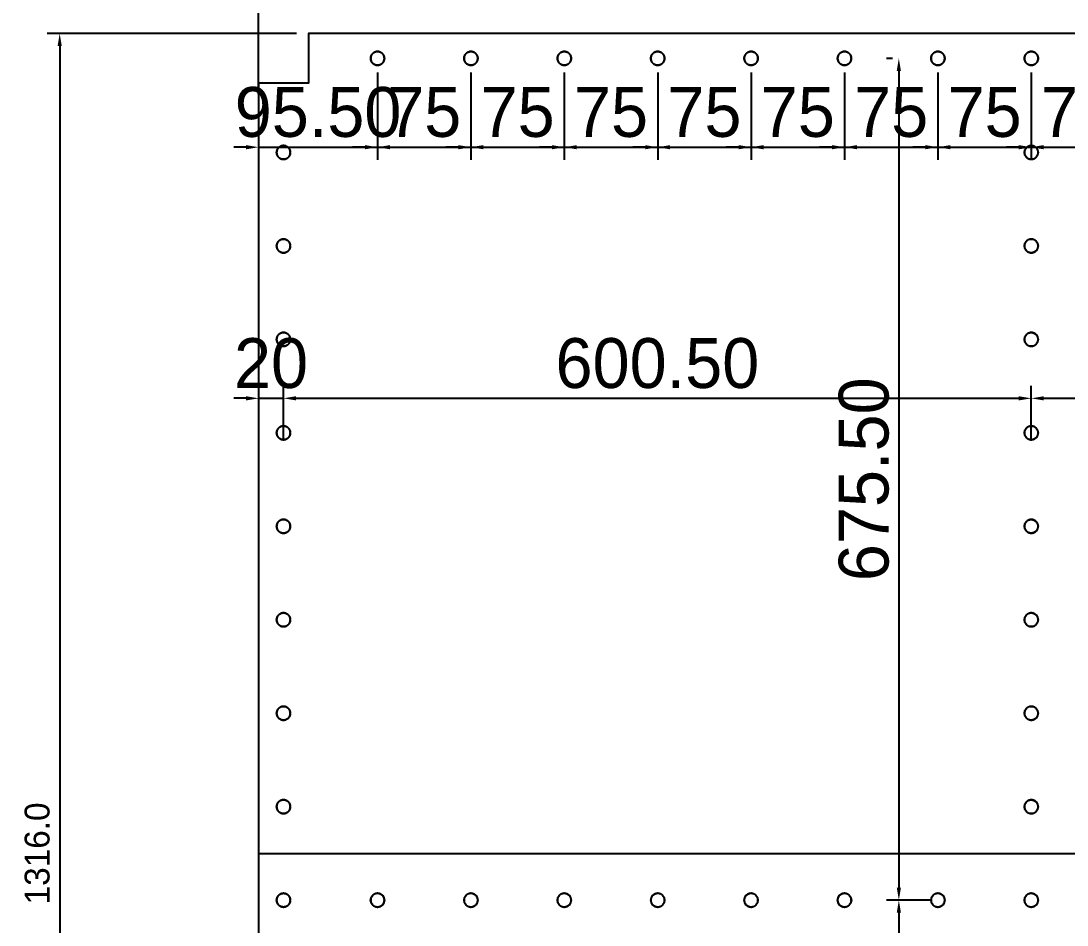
# Model space of a CAD drawing. Header units: millimetres. Extents: x -1864 to 9568, y -1616 to 1889.
# Drawn here: x 5743 to 6584, y -343 to 383 of the extents above; entities that cross this region are included whole.
import ezdxf

# ---------------------------------------------------------------- set-up
doc = ezdxf.new("R2010")
doc.units = ezdxf.units.MM
doc.header["$MEASUREMENT"] = 0
doc.layers.add('cotes', color=7, linetype='Continuous', true_color=0x000000)
doc.layers.add('platen', color=7, linetype='Continuous', true_color=0x007f00)
doc.styles.add('Mill', font='')
doc.styles.get('Mill').set_extended_font_data('Mill')
doc.dimstyles.new('Style de cote 01', dxfattribs={"dimscale": 10, "dimtxt": 2, "dimasz": 1, "dimexe": 1, "dimexo": 0.5, "dimgap": 0.8, "dimtad": 1, "dimtoh": 1, "dimdec": 1, "dimzin": 1, "dimdsep": 46, "dimtxsty": 'Mill', "dimcen": 2.5, "dimadec": 0, "dimazin": 0, "dimtfac": 1, "dimtdec": 4, "dimtix": 1, "dimtmove": 1, "dimatfit": 3, "dimfxl": 0, "dimtolj": 1, "dimtzin": 1, "dimarcsym": 0})
doc.dimstyles.new('Style de cote 02', dxfattribs={"dimscale": 10, "dimtxt": 4, "dimasz": 1, "dimexe": 1, "dimexo": 0.5, "dimgap": 0.8, "dimtad": 1, "dimtoh": 1, "dimzin": 1, "dimdsep": 46, "dimtxsty": 'Mill', "dimcen": 2.5, "dimadec": 1, "dimazin": 0, "dimtfac": 1, "dimtdec": 4, "dimtix": 1, "dimtmove": 1, "dimatfit": 3, "dimfxl": 0, "dimtolj": 1, "dimtzin": 1, "dimarcsym": 0})

# ---------------------------------------------------------------- blocks, each defined once
blk = doc.blocks.new('top plaat')
at = {"layer": 'platen'}
for p, q in [((95.5, 25.5), (95.5, 25.5, 18)), ((170.5, 25.5), (170.5, 25.5, 18)), ((245.5, 25.5), (245.5, 25.5, 18)), ((320.5, 25.5), (320.5, 25.5, 18)), ((395.5, 25.5), (395.5, 25.5, 18)), ((470.5, 25.5), (470.5, 25.5, 18)), ((545.5, 25.5), (545.5, 25.5, 18)), ((620.5, 25.5), (620.5, 25.5, 18)), ((90, 20), (90, 20, 18)), ((101, 20), (101, 20, 18)), ((165, 20), (165, 20, 18)), ((176, 20), (176, 20, 18)), ((240, 20), (240, 20, 18)), ((251, 20), (251, 20, 18)), ((315, 20), (315, 20, 18)), ((326, 20), (326, 20, 18)), ((390, 20), (390, 20, 18)), ((401, 20), (401, 20, 18)), ((465, 20), (465, 20, 18)), ((476, 20), (476, 20, 18)), ((540, 20), (540, 20, 18)), ((551, 20), (551, 20, 18)), ((615, 20), (615, 20, 18)), ((626, 20), (626, 20, 18)), ((95.5, 14.5), (95.5, 14.5, 18)), ((170.5, 14.5), (170.5, 14.5, 18)), ((245.5, 14.5), (245.5, 14.5, 18)), ((320.5, 14.5), (320.5, 14.5, 18)), ((395.5, 14.5), (395.5, 14.5, 18)), ((470.5, 14.5), (470.5, 14.5, 18)), ((545.5, 14.5), (545.5, 14.5, 18)), ((620.5, 14.5), (620.5, 14.5, 18)), ((20, -50), (20, -50, 18)), ((620.5, -50), (620.5, -50, 18)), ((14.5, -55.5), (14.5, -55.5, 18)), ((25.5, -55.5), (25.5, -55.5, 18)), ((615, -55.5), (615, -55.5, 18)), ((626, -55.5), (626, -55.5, 18)), ((20, -61), (20, -61, 18)), ((620.5, -61), (620.5, -61, 18)), ((20, -125), (20, -125, 18)), ((620.5, -125), (620.5, -125, 18)), ((14.5, -130.5), (14.5, -130.5, 18)), ((25.5, -130.5), (25.5, -130.5, 18)), ((615, -130.5), (615, -130.5, 18)), ((626, -130.5), (626, -130.5, 18)), ((20, -136), (20, -136, 18)), ((620.5, -136), (620.5, -136, 18)), ((20, -200), (20, -200, 18)), ((620.5, -200), (620.5, -200, 18)), ((14.5, -205.5), (14.5, -205.5, 18)), ((25.5, -205.5), (25.5, -205.5, 18)), ((615, -205.5), (615, -205.5, 18)), ((626, -205.5), (626, -205.5, 18)), ((20, -211), (20, -211, 18)), ((620.5, -211), (620.5, -211, 18)), ((20, -275), (20, -275, 18)), ((620.5, -275), (620.5, -275, 18)), ((14.5, -280.5), (14.5, -280.5, 18)), ((25.5, -280.5), (25.5, -280.5, 18)), ((615, -280.5), (615, -280.5, 18)), ((626, -280.5), (626, -280.5, 18)), ((20, -286), (20, -286, 18)), ((620.5, -286), (620.5, -286, 18)), ((20, -350), (20, -350, 18)), ((620.5, -350), (620.5, -350, 18)), ((14.5, -355.5), (14.5, -355.5, 18)), ((20, -361), (20, -361, 18)), ((25.5, -355.5), (25.5, -355.5, 18)), ((615, -355.5), (615, -355.5, 18)), ((620.5, -361), (620.5, -361, 18)), ((626, -355.5), (626, -355.5, 18)), ((20, -425), (20, -425, 18)), ((620.5, -425), (620.5, -425, 18)), ((14.5, -430.5), (14.5, -430.5, 18)), ((20, -436), (20, -436, 18)), ((25.5, -430.5), (25.5, -430.5, 18)), ((615, -430.5), (615, -430.5, 18)), ((620.5, -436), (620.5, -436, 18)), ((626, -430.5), (626, -430.5, 18)), ((20, -500), (20, -500, 18)), ((620.5, -500), (620.5, -500, 18)), ((14.5, -505.5), (14.5, -505.5, 18)), ((20, -511), (20, -511, 18)), ((25.5, -505.5), (25.5, -505.5, 18)), ((615, -505.5), (615, -505.5, 18)), ((620.5, -511), (620.5, -511, 18)), ((626, -505.5), (626, -505.5, 18)), ((20, -575), (20, -575, 18)), ((620.5, -575), (620.5, -575, 18)), ((14.5, -580.5), (14.5, -580.5, 18)), ((20, -586), (20, -586, 18)), ((25.5, -580.5), (25.5, -580.5, 18)), ((615, -580.5), (615, -580.5, 18)), ((620.5, -586), (620.5, -586, 18)), ((626, -580.5), (626, -580.5, 18)), ((0, -618), (1316, -618)), ((0, -618, 18), (1316, -618, 18)), ((20, -650), (20, -650, 18)), ((95.5, -650), (95.5, -650, 18)), ((170.5, -650), (170.5, -650, 18)), ((245.5, -650), (245.5, -650, 18)), ((320.5, -650), (320.5, -650, 18)), ((395.5, -650), (395.5, -650, 18)), ((470.5, -650), (470.5, -650, 18)), ((545.5, -650), (545.5, -650, 18)), ((620.5, -650), (620.5, -650, 18)), ((14.5, -655.5), (14.5, -655.5, 18)), ((20, -661), (20, -661, 18)), ((25.5, -655.5), (25.5, -655.5, 18)), ((90, -655.5), (90, -655.5, 18)), ((95.5, -661), (95.5, -661, 18)), ((101, -655.5), (101, -655.5, 18)), ((165, -655.5), (165, -655.5, 18)), ((170.5, -661), (170.5, -661, 18)), ((176, -655.5), (176, -655.5, 18)), ((240, -655.5), (240, -655.5, 18)), ((245.5, -661), (245.5, -661, 18)), ((251, -655.5), (251, -655.5, 18)), ((315, -655.5), (315, -655.5, 18)), ((320.5, -661), (320.5, -661, 18)), ((326, -655.5), (326, -655.5, 18)), ((390, -655.5), (390, -655.5, 18)), ((395.5, -661), (395.5, -661, 18)), ((401, -655.5), (401, -655.5, 18)), ((465, -655.5), (465, -655.5, 18)), ((470.5, -661), (470.5, -661, 18)), ((476, -655.5), (476, -655.5, 18)), ((540, -655.5), (540, -655.5, 18)), ((545.5, -661), (545.5, -661, 18)), ((551, -655.5), (551, -655.5, 18)), ((615, -655.5), (615, -655.5, 18)), ((620.5, -661), (620.5, -661, 18)), ((626, -655.5), (626, -655.5, 18))]:
    blk.add_line(p, q, dxfattribs=at)
for centre in [(620.5, -55.5, 9), (620.5, -130.5, 9), (620.5, -205.5, 9), (620.5, -280.5, 9), (620.5, -355.5, 9), (620.5, -430.5, 9), (620.5, -505.5, 9), (620.5, -580.5, 9), (95.5, -655.5, 9), (170.5, -655.5, 9), (245.5, -655.5, 9), (320.5, -655.5, 9), (395.5, -655.5, 9), (470.5, -655.5, 9), (545.5, -655.5, 9), (620.5, -655.5, 9)]:
    blk.add_circle(centre, 5.5, dxfattribs=at)
for points in [[(658, 40), (349, 40), (40, 40)], [(40, 40), (40, 40, 9), (40, 40, 18)], [(658, 40, 18), (349, 40, 18), (40, 40, 18)], [(40, 40), (40, 20), (40, 0)], [(40, 40, 18), (40, 20, 18), (40, 0, 18)], [(658, 40, 9), (349, 40, 9), (40, 40, 9)], [(40, 40, 9), (40, 20, 9), (40, 0, 9)], [(349, 40), (349, 40, 9), (349, 40, 18)], [(40, 20), (40, 20, 9), (40, 20, 18)], [(40, 0), (20, 0), (0, 0)], [(0, 0), (0, 0, 9), (0, 0, 18)], [(40, 0, 18), (20, 0, 18), (0, 0, 18)], [(40, 0, 9), (20, 0, 9), (0, 0, 9)], [(20, 0), (20, 0, 9), (20, 0, 18)], [(40, 0), (40, 0, 9), (40, 0, 18)], [(0, -618), (0, -618, 9), (0, -618, 18)]]:
    blk.add_open_spline(points, degree=2, dxfattribs=at)
for points, knots in [([(95.5, 25.5), (101, 25.5), (101, 20), (101, 14.5), (95.5, 14.5), (90, 14.5), (90, 20), (90, 25.5), (95.5, 25.5)], [-31.415927, -31.415927, -31.415927, -23.561945, -23.561945, -15.707963, -15.707963, -7.853982, -7.853982, 0, 0, 0]), ([(95.5, 25.5, 18), (101, 25.5, 18), (101, 20, 18), (101, 14.5, 18), (95.5, 14.5, 18), (90, 14.5, 18), (90, 20, 18), (90, 25.5, 18), (95.5, 25.5, 18)], [-31.415927, -31.415927, -31.415927, -23.561945, -23.561945, -15.707963, -15.707963, -7.853982, -7.853982, 0, 0, 0]), ([(95.5, 25.5, 9), (90, 25.5, 9), (90, 20, 9), (90, 14.5, 9), (95.5, 14.5, 9), (101, 14.5, 9), (101, 20, 9), (101, 25.5, 9), (95.5, 25.5, 9)], [0, 0, 0, 7.853982, 7.853982, 15.707963, 15.707963, 23.561945, 23.561945, 31.415927, 31.415927, 31.415927]), ([(170.5, 25.5), (176, 25.5), (176, 20), (176, 14.5), (170.5, 14.5), (165, 14.5), (165, 20), (165, 25.5), (170.5, 25.5)], [-31.415927, -31.415927, -31.415927, -23.561945, -23.561945, -15.707963, -15.707963, -7.853982, -7.853982, 0, 0, 0]), ([(170.5, 25.5, 18), (176, 25.5, 18), (176, 20, 18), (176, 14.5, 18), (170.5, 14.5, 18), (165, 14.5, 18), (165, 20, 18), (165, 25.5, 18), (170.5, 25.5, 18)], [-31.415927, -31.415927, -31.415927, -23.561945, -23.561945, -15.707963, -15.707963, -7.853982, -7.853982, 0, 0, 0]), ([(170.5, 25.5, 9), (165, 25.5, 9), (165, 20, 9), (165, 14.5, 9), (170.5, 14.5, 9), (176, 14.5, 9), (176, 20, 9), (176, 25.5, 9), (170.5, 25.5, 9)], [0, 0, 0, 7.853982, 7.853982, 15.707963, 15.707963, 23.561945, 23.561945, 31.415927, 31.415927, 31.415927]), ([(245.5, 25.5), (251, 25.5), (251, 20), (251, 14.5), (245.5, 14.5), (240, 14.5), (240, 20), (240, 25.5), (245.5, 25.5)], [-31.415927, -31.415927, -31.415927, -23.561945, -23.561945, -15.707963, -15.707963, -7.853982, -7.853982, 0, 0, 0]), ([(245.5, 25.5, 18), (251, 25.5, 18), (251, 20, 18), (251, 14.5, 18), (245.5, 14.5, 18), (240, 14.5, 18), (240, 20, 18), (240, 25.5, 18), (245.5, 25.5, 18)], [-31.415927, -31.415927, -31.415927, -23.561945, -23.561945, -15.707963, -15.707963, -7.853982, -7.853982, 0, 0, 0]), ([(245.5, 25.5, 9), (240, 25.5, 9), (240, 20, 9), (240, 14.5, 9), (245.5, 14.5, 9), (251, 14.5, 9), (251, 20, 9), (251, 25.5, 9), (245.5, 25.5, 9)], [0, 0, 0, 7.853982, 7.853982, 15.707963, 15.707963, 23.561945, 23.561945, 31.415927, 31.415927, 31.415927]), ([(320.5, 25.5), (326, 25.5), (326, 20), (326, 14.5), (320.5, 14.5), (315, 14.5), (315, 20), (315, 25.5), (320.5, 25.5)], [-31.415927, -31.415927, -31.415927, -23.561945, -23.561945, -15.707963, -15.707963, -7.853982, -7.853982, 0, 0, 0]), ([(320.5, 25.5, 18), (326, 25.5, 18), (326, 20, 18), (326, 14.5, 18), (320.5, 14.5, 18), (315, 14.5, 18), (315, 20, 18), (315, 25.5, 18), (320.5, 25.5, 18)], [-31.415927, -31.415927, -31.415927, -23.561945, -23.561945, -15.707963, -15.707963, -7.853982, -7.853982, 0, 0, 0]), ([(320.5, 25.5, 9), (315, 25.5, 9), (315, 20, 9), (315, 14.5, 9), (320.5, 14.5, 9), (326, 14.5, 9), (326, 20, 9), (326, 25.5, 9), (320.5, 25.5, 9)], [0, 0, 0, 7.853982, 7.853982, 15.707963, 15.707963, 23.561945, 23.561945, 31.415927, 31.415927, 31.415927]), ([(395.5, 25.5), (401, 25.5), (401, 20), (401, 14.5), (395.5, 14.5), (390, 14.5), (390, 20), (390, 25.5), (395.5, 25.5)], [-31.415927, -31.415927, -31.415927, -23.561945, -23.561945, -15.707963, -15.707963, -7.853982, -7.853982, 0, 0, 0]), ([(395.5, 25.5, 18), (401, 25.5, 18), (401, 20, 18), (401, 14.5, 18), (395.5, 14.5, 18), (390, 14.5, 18), (390, 20, 18), (390, 25.5, 18), (395.5, 25.5, 18)], [-31.415927, -31.415927, -31.415927, -23.561945, -23.561945, -15.707963, -15.707963, -7.853982, -7.853982, 0, 0, 0]), ([(395.5, 25.5, 9), (390, 25.5, 9), (390, 20, 9), (390, 14.5, 9), (395.5, 14.5, 9), (401, 14.5, 9), (401, 20, 9), (401, 25.5, 9), (395.5, 25.5, 9)], [0, 0, 0, 7.853982, 7.853982, 15.707963, 15.707963, 23.561945, 23.561945, 31.415927, 31.415927, 31.415927]), ([(470.5, 25.5), (476, 25.5), (476, 20), (476, 14.5), (470.5, 14.5), (465, 14.5), (465, 20), (465, 25.5), (470.5, 25.5)], [-31.415927, -31.415927, -31.415927, -23.561945, -23.561945, -15.707963, -15.707963, -7.853982, -7.853982, 0, 0, 0]), ([(470.5, 25.5, 18), (476, 25.5, 18), (476, 20, 18), (476, 14.5, 18), (470.5, 14.5, 18), (465, 14.5, 18), (465, 20, 18), (465, 25.5, 18), (470.5, 25.5, 18)], [-31.415927, -31.415927, -31.415927, -23.561945, -23.561945, -15.707963, -15.707963, -7.853982, -7.853982, 0, 0, 0]), ([(470.5, 25.5, 9), (465, 25.5, 9), (465, 20, 9), (465, 14.5, 9), (470.5, 14.5, 9), (476, 14.5, 9), (476, 20, 9), (476, 25.5, 9), (470.5, 25.5, 9)], [0, 0, 0, 7.853982, 7.853982, 15.707963, 15.707963, 23.561945, 23.561945, 31.415927, 31.415927, 31.415927]), ([(545.5, 25.5), (551, 25.5), (551, 20), (551, 14.5), (545.5, 14.5), (540, 14.5), (540, 20), (540, 25.5), (545.5, 25.5)], [-31.415927, -31.415927, -31.415927, -23.561945, -23.561945, -15.707963, -15.707963, -7.853982, -7.853982, 0, 0, 0]), ([(545.5, 25.5, 18), (551, 25.5, 18), (551, 20, 18), (551, 14.5, 18), (545.5, 14.5, 18), (540, 14.5, 18), (540, 20, 18), (540, 25.5, 18), (545.5, 25.5, 18)], [-31.415927, -31.415927, -31.415927, -23.561945, -23.561945, -15.707963, -15.707963, -7.853982, -7.853982, 0, 0, 0]), ([(545.5, 25.5, 9), (540, 25.5, 9), (540, 20, 9), (540, 14.5, 9), (545.5, 14.5, 9), (551, 14.5, 9), (551, 20, 9), (551, 25.5, 9), (545.5, 25.5, 9)], [0, 0, 0, 7.853982, 7.853982, 15.707963, 15.707963, 23.561945, 23.561945, 31.415927, 31.415927, 31.415927]), ([(620.5, 25.5), (626, 25.5), (626, 20), (626, 14.5), (620.5, 14.5), (615, 14.5), (615, 20), (615, 25.5), (620.5, 25.5)], [-31.415927, -31.415927, -31.415927, -23.561945, -23.561945, -15.707963, -15.707963, -7.853982, -7.853982, 0, 0, 0]), ([(620.5, 25.5, 18), (626, 25.5, 18), (626, 20, 18), (626, 14.5, 18), (620.5, 14.5, 18), (615, 14.5, 18), (615, 20, 18), (615, 25.5, 18), (620.5, 25.5, 18)], [-31.415927, -31.415927, -31.415927, -23.561945, -23.561945, -15.707963, -15.707963, -7.853982, -7.853982, 0, 0, 0]), ([(620.5, 25.5, 9), (615, 25.5, 9), (615, 20, 9), (615, 14.5, 9), (620.5, 14.5, 9), (626, 14.5, 9), (626, 20, 9), (626, 25.5, 9), (620.5, 25.5, 9)], [0, 0, 0, 7.853982, 7.853982, 15.707963, 15.707963, 23.561945, 23.561945, 31.415927, 31.415927, 31.415927]), ([(25.5, -55.5), (25.5, -61), (20, -61), (14.5, -61), (14.5, -55.5), (14.5, -50), (20, -50), (25.5, -50), (25.5, -55.5)], [-31.415927, -31.415927, -31.415927, -23.561945, -23.561945, -15.707963, -15.707963, -7.853982, -7.853982, 0, 0, 0]), ([(25.5, -55.5, 18), (25.5, -61, 18), (20, -61, 18), (14.5, -61, 18), (14.5, -55.5, 18), (14.5, -50, 18), (20, -50, 18), (25.5, -50, 18), (25.5, -55.5, 18)], [-31.415927, -31.415927, -31.415927, -23.561945, -23.561945, -15.707963, -15.707963, -7.853982, -7.853982, 0, 0, 0]), ([(25.5, -55.5, 9), (25.5, -50, 9), (20, -50, 9), (14.5, -50, 9), (14.5, -55.5, 9), (14.5, -61, 9), (20, -61, 9), (25.5, -61, 9), (25.5, -55.5, 9)], [0, 0, 0, 7.853982, 7.853982, 15.707963, 15.707963, 23.561945, 23.561945, 31.415927, 31.415927, 31.415927]), ([(626, -55.5), (626, -61), (620.5, -61), (615, -61), (615, -55.5), (615, -50), (620.5, -50), (626, -50), (626, -55.5)], [-37.699112, -37.699112, -37.699112, -28.274334, -28.274334, -18.849556, -18.849556, -9.424778, -9.424778, 0, 0, 0]), ([(626, -55.5, 18), (626, -61, 18), (620.5, -61, 18), (615, -61, 18), (615, -55.5, 18), (615, -50, 18), (620.5, -50, 18), (626, -50, 18), (626, -55.5, 18)], [-37.699112, -37.699112, -37.699112, -28.274334, -28.274334, -18.849556, -18.849556, -9.424778, -9.424778, 0, 0, 0]), ([(25.5, -130.5), (25.5, -136), (20, -136), (14.5, -136), (14.5, -130.5), (14.5, -125), (20, -125), (25.5, -125), (25.5, -130.5)], [-31.415927, -31.415927, -31.415927, -23.561945, -23.561945, -15.707963, -15.707963, -7.853982, -7.853982, 0, 0, 0]), ([(25.5, -130.5, 18), (25.5, -136, 18), (20, -136, 18), (14.5, -136, 18), (14.5, -130.5, 18), (14.5, -125, 18), (20, -125, 18), (25.5, -125, 18), (25.5, -130.5, 18)], [-31.415927, -31.415927, -31.415927, -23.561945, -23.561945, -15.707963, -15.707963, -7.853982, -7.853982, 0, 0, 0]), ([(25.5, -130.5, 9), (25.5, -125, 9), (20, -125, 9), (14.5, -125, 9), (14.5, -130.5, 9), (14.5, -136, 9), (20, -136, 9), (25.5, -136, 9), (25.5, -130.5, 9)], [0, 0, 0, 7.853982, 7.853982, 15.707963, 15.707963, 23.561945, 23.561945, 31.415927, 31.415927, 31.415927]), ([(626, -130.5), (626, -136), (620.5, -136), (615, -136), (615, -130.5), (615, -125), (620.5, -125), (626, -125), (626, -130.5)], [0, 0, 0, 9.424778, 9.424778, 18.849556, 18.849556, 28.274334, 28.274334, 37.699112, 37.699112, 37.699112]), ([(626, -130.5, 18), (626, -136, 18), (620.5, -136, 18), (615, -136, 18), (615, -130.5, 18), (615, -125, 18), (620.5, -125, 18), (626, -125, 18), (626, -130.5, 18)], [0, 0, 0, 9.424778, 9.424778, 18.849556, 18.849556, 28.274334, 28.274334, 37.699112, 37.699112, 37.699112]), ([(25.5, -205.5), (25.5, -211), (20, -211), (14.5, -211), (14.5, -205.5), (14.5, -200), (20, -200), (25.5, -200), (25.5, -205.5)], [-31.415927, -31.415927, -31.415927, -23.561945, -23.561945, -15.707963, -15.707963, -7.853982, -7.853982, 0, 0, 0]), ([(25.5, -205.5, 18), (25.5, -211, 18), (20, -211, 18), (14.5, -211, 18), (14.5, -205.5, 18), (14.5, -200, 18), (20, -200, 18), (25.5, -200, 18), (25.5, -205.5, 18)], [-31.415927, -31.415927, -31.415927, -23.561945, -23.561945, -15.707963, -15.707963, -7.853982, -7.853982, 0, 0, 0]), ([(25.5, -205.5, 9), (25.5, -200, 9), (20, -200, 9), (14.5, -200, 9), (14.5, -205.5, 9), (14.5, -211, 9), (20, -211, 9), (25.5, -211, 9), (25.5, -205.5, 9)], [0, 0, 0, 7.853982, 7.853982, 15.707963, 15.707963, 23.561945, 23.561945, 31.415927, 31.415927, 31.415927]), ([(626, -205.5), (626, -211), (620.5, -211), (615, -211), (615, -205.5), (615, -200), (620.5, -200), (626, -200), (626, -205.5)], [-37.699112, -37.699112, -37.699112, -28.274334, -28.274334, -18.849556, -18.849556, -9.424778, -9.424778, 0, 0, 0]), ([(626, -205.5, 18), (626, -211, 18), (620.5, -211, 18), (615, -211, 18), (615, -205.5, 18), (615, -200, 18), (620.5, -200, 18), (626, -200, 18), (626, -205.5, 18)], [-37.699112, -37.699112, -37.699112, -28.274334, -28.274334, -18.849556, -18.849556, -9.424778, -9.424778, 0, 0, 0]), ([(25.5, -280.5), (25.5, -286), (20, -286), (14.5, -286), (14.5, -280.5), (14.5, -275), (20, -275), (25.5, -275), (25.5, -280.5)], [-31.415927, -31.415927, -31.415927, -23.561945, -23.561945, -15.707963, -15.707963, -7.853982, -7.853982, 0, 0, 0]), ([(25.5, -280.5, 18), (25.5, -286, 18), (20, -286, 18), (14.5, -286, 18), (14.5, -280.5, 18), (14.5, -275, 18), (20, -275, 18), (25.5, -275, 18), (25.5, -280.5, 18)], [-31.415927, -31.415927, -31.415927, -23.561945, -23.561945, -15.707963, -15.707963, -7.853982, -7.853982, 0, 0, 0]), ([(25.5, -280.5, 9), (25.5, -275, 9), (20, -275, 9), (14.5, -275, 9), (14.5, -280.5, 9), (14.5, -286, 9), (20, -286, 9), (25.5, -286, 9), (25.5, -280.5, 9)], [0, 0, 0, 7.853982, 7.853982, 15.707963, 15.707963, 23.561945, 23.561945, 31.415927, 31.415927, 31.415927]), ([(626, -280.5), (626, -286), (620.5, -286), (615, -286), (615, -280.5), (615, -275), (620.5, -275), (626, -275), (626, -280.5)], [-37.699112, -37.699112, -37.699112, -28.274334, -28.274334, -18.849556, -18.849556, -9.424778, -9.424778, 0, 0, 0]), ([(626, -280.5, 18), (626, -286, 18), (620.5, -286, 18), (615, -286, 18), (615, -280.5, 18), (615, -275, 18), (620.5, -275, 18), (626, -275, 18), (626, -280.5, 18)], [-37.699112, -37.699112, -37.699112, -28.274334, -28.274334, -18.849556, -18.849556, -9.424778, -9.424778, 0, 0, 0]), ([(25.5, -355.5), (25.5, -361), (20, -361), (14.5, -361), (14.5, -355.5), (14.5, -350), (20, -350), (25.5, -350), (25.5, -355.5)], [-31.415927, -31.415927, -31.415927, -23.561945, -23.561945, -15.707963, -15.707963, -7.853982, -7.853982, 0, 0, 0]), ([(25.5, -355.5, 18), (25.5, -361, 18), (20, -361, 18), (14.5, -361, 18), (14.5, -355.5, 18), (14.5, -350, 18), (20, -350, 18), (25.5, -350, 18), (25.5, -355.5, 18)], [-31.415927, -31.415927, -31.415927, -23.561945, -23.561945, -15.707963, -15.707963, -7.853982, -7.853982, 0, 0, 0]), ([(25.5, -355.5, 9), (25.5, -350, 9), (20, -350, 9), (14.5, -350, 9), (14.5, -355.5, 9), (14.5, -361, 9), (20, -361, 9), (25.5, -361, 9), (25.5, -355.5, 9)], [0, 0, 0, 7.853982, 7.853982, 15.707963, 15.707963, 23.561945, 23.561945, 31.415927, 31.415927, 31.415927]), ([(626, -355.5), (626, -361), (620.5, -361), (615, -361), (615, -355.5), (615, -350), (620.5, -350), (626, -350), (626, -355.5)], [-37.699112, -37.699112, -37.699112, -28.274334, -28.274334, -18.849556, -18.849556, -9.424778, -9.424778, 0, 0, 0]), ([(626, -355.5, 18), (626, -361, 18), (620.5, -361, 18), (615, -361, 18), (615, -355.5, 18), (615, -350, 18), (620.5, -350, 18), (626, -350, 18), (626, -355.5, 18)], [-37.699112, -37.699112, -37.699112, -28.274334, -28.274334, -18.849556, -18.849556, -9.424778, -9.424778, 0, 0, 0]), ([(25.5, -430.5), (25.5, -436), (20, -436), (14.5, -436), (14.5, -430.5), (14.5, -425), (20, -425), (25.5, -425), (25.5, -430.5)], [-31.415927, -31.415927, -31.415927, -23.561945, -23.561945, -15.707963, -15.707963, -7.853982, -7.853982, 0, 0, 0]), ([(25.5, -430.5, 18), (25.5, -436, 18), (20, -436, 18), (14.5, -436, 18), (14.5, -430.5, 18), (14.5, -425, 18), (20, -425, 18), (25.5, -425, 18), (25.5, -430.5, 18)], [-31.415927, -31.415927, -31.415927, -23.561945, -23.561945, -15.707963, -15.707963, -7.853982, -7.853982, 0, 0, 0]), ([(25.5, -430.5, 9), (25.5, -425, 9), (20, -425, 9), (14.5, -425, 9), (14.5, -430.5, 9), (14.5, -436, 9), (20, -436, 9), (25.5, -436, 9), (25.5, -430.5, 9)], [0, 0, 0, 7.853982, 7.853982, 15.707963, 15.707963, 23.561945, 23.561945, 31.415927, 31.415927, 31.415927]), ([(626, -430.5), (626, -436), (620.5, -436), (615, -436), (615, -430.5), (615, -425), (620.5, -425), (626, -425), (626, -430.5)], [-37.699112, -37.699112, -37.699112, -28.274334, -28.274334, -18.849556, -18.849556, -9.424778, -9.424778, 0, 0, 0]), ([(626, -430.5, 18), (626, -436, 18), (620.5, -436, 18), (615, -436, 18), (615, -430.5, 18), (615, -425, 18), (620.5, -425, 18), (626, -425, 18), (626, -430.5, 18)], [-37.699112, -37.699112, -37.699112, -28.274334, -28.274334, -18.849556, -18.849556, -9.424778, -9.424778, 0, 0, 0]), ([(25.5, -505.5), (25.5, -511), (20, -511), (14.5, -511), (14.5, -505.5), (14.5, -500), (20, -500), (25.5, -500), (25.5, -505.5)], [-31.415927, -31.415927, -31.415927, -23.561945, -23.561945, -15.707963, -15.707963, -7.853982, -7.853982, 0, 0, 0]), ([(25.5, -505.5, 18), (25.5, -511, 18), (20, -511, 18), (14.5, -511, 18), (14.5, -505.5, 18), (14.5, -500, 18), (20, -500, 18), (25.5, -500, 18), (25.5, -505.5, 18)], [-31.415927, -31.415927, -31.415927, -23.561945, -23.561945, -15.707963, -15.707963, -7.853982, -7.853982, 0, 0, 0]), ([(25.5, -505.5, 9), (25.5, -500, 9), (20, -500, 9), (14.5, -500, 9), (14.5, -505.5, 9), (14.5, -511, 9), (20, -511, 9), (25.5, -511, 9), (25.5, -505.5, 9)], [0, 0, 0, 7.853982, 7.853982, 15.707963, 15.707963, 23.561945, 23.561945, 31.415927, 31.415927, 31.415927]), ([(626, -505.5), (626, -511), (620.5, -511), (615, -511), (615, -505.5), (615, -500), (620.5, -500), (626, -500), (626, -505.5)], [-37.699112, -37.699112, -37.699112, -28.274334, -28.274334, -18.849556, -18.849556, -9.424778, -9.424778, 0, 0, 0]), ([(626, -505.5, 18), (626, -511, 18), (620.5, -511, 18), (615, -511, 18), (615, -505.5, 18), (615, -500, 18), (620.5, -500, 18), (626, -500, 18), (626, -505.5, 18)], [-37.699112, -37.699112, -37.699112, -28.274334, -28.274334, -18.849556, -18.849556, -9.424778, -9.424778, 0, 0, 0]), ([(25.5, -580.5), (25.5, -586), (20, -586), (14.5, -586), (14.5, -580.5), (14.5, -575), (20, -575), (25.5, -575), (25.5, -580.5)], [-31.415927, -31.415927, -31.415927, -23.561945, -23.561945, -15.707963, -15.707963, -7.853982, -7.853982, 0, 0, 0]), ([(25.5, -580.5, 18), (25.5, -586, 18), (20, -586, 18), (14.5, -586, 18), (14.5, -580.5, 18), (14.5, -575, 18), (20, -575, 18), (25.5, -575, 18), (25.5, -580.5, 18)], [-31.415927, -31.415927, -31.415927, -23.561945, -23.561945, -15.707963, -15.707963, -7.853982, -7.853982, 0, 0, 0]), ([(25.5, -580.5, 9), (25.5, -575, 9), (20, -575, 9), (14.5, -575, 9), (14.5, -580.5, 9), (14.5, -586, 9), (20, -586, 9), (25.5, -586, 9), (25.5, -580.5, 9)], [0, 0, 0, 7.853982, 7.853982, 15.707963, 15.707963, 23.561945, 23.561945, 31.415927, 31.415927, 31.415927]), ([(626, -580.5), (626, -586), (620.5, -586), (615, -586), (615, -580.5), (615, -575), (620.5, -575), (626, -575), (626, -580.5)], [-37.699112, -37.699112, -37.699112, -28.274334, -28.274334, -18.849556, -18.849556, -9.424778, -9.424778, 0, 0, 0]), ([(626, -580.5, 18), (626, -586, 18), (620.5, -586, 18), (615, -586, 18), (615, -580.5, 18), (615, -575, 18), (620.5, -575, 18), (626, -575, 18), (626, -580.5, 18)], [-37.699112, -37.699112, -37.699112, -28.274334, -28.274334, -18.849556, -18.849556, -9.424778, -9.424778, 0, 0, 0]), ([(25.5, -655.5), (25.5, -661), (20, -661), (14.5, -661), (14.5, -655.5), (14.5, -650), (20, -650), (25.5, -650), (25.5, -655.5)], [-31.415927, -31.415927, -31.415927, -23.561945, -23.561945, -15.707963, -15.707963, -7.853982, -7.853982, 0, 0, 0]), ([(25.5, -655.5, 18), (25.5, -661, 18), (20, -661, 18), (14.5, -661, 18), (14.5, -655.5, 18), (14.5, -650, 18), (20, -650, 18), (25.5, -650, 18), (25.5, -655.5, 18)], [-31.415927, -31.415927, -31.415927, -23.561945, -23.561945, -15.707963, -15.707963, -7.853982, -7.853982, 0, 0, 0]), ([(25.5, -655.5, 9), (25.5, -650, 9), (20, -650, 9), (14.5, -650, 9), (14.5, -655.5, 9), (14.5, -661, 9), (20, -661, 9), (25.5, -661, 9), (25.5, -655.5, 9)], [0, 0, 0, 7.853982, 7.853982, 15.707963, 15.707963, 23.561945, 23.561945, 31.415927, 31.415927, 31.415927]), ([(95.5, -650), (101, -650), (101, -655.5), (101, -661), (95.5, -661), (90, -661), (90, -655.5), (90, -650), (95.5, -650)], [-37.699112, -37.699112, -37.699112, -28.274334, -28.274334, -18.849556, -18.849556, -9.424778, -9.424778, 0, 0, 0]), ([(95.5, -650, 18), (101, -650, 18), (101, -655.5, 18), (101, -661, 18), (95.5, -661, 18), (90, -661, 18), (90, -655.5, 18), (90, -650, 18), (95.5, -650, 18)], [-37.699112, -37.699112, -37.699112, -28.274334, -28.274334, -18.849556, -18.849556, -9.424778, -9.424778, 0, 0, 0]), ([(170.5, -650), (176, -650), (176, -655.5), (176, -661), (170.5, -661), (165, -661), (165, -655.5), (165, -650), (170.5, -650)], [0, 0, 0, 9.424778, 9.424778, 18.849556, 18.849556, 28.274334, 28.274334, 37.699112, 37.699112, 37.699112]), ([(170.5, -650, 18), (176, -650, 18), (176, -655.5, 18), (176, -661, 18), (170.5, -661, 18), (165, -661, 18), (165, -655.5, 18), (165, -650, 18), (170.5, -650, 18)], [0, 0, 0, 9.424778, 9.424778, 18.849556, 18.849556, 28.274334, 28.274334, 37.699112, 37.699112, 37.699112]), ([(245.5, -650), (251, -650), (251, -655.5), (251, -661), (245.5, -661), (240, -661), (240, -655.5), (240, -650), (245.5, -650)], [-37.699112, -37.699112, -37.699112, -28.274334, -28.274334, -18.849556, -18.849556, -9.424778, -9.424778, 0, 0, 0]), ([(245.5, -650, 18), (251, -650, 18), (251, -655.5, 18), (251, -661, 18), (245.5, -661, 18), (240, -661, 18), (240, -655.5, 18), (240, -650, 18), (245.5, -650, 18)], [-37.699112, -37.699112, -37.699112, -28.274334, -28.274334, -18.849556, -18.849556, -9.424778, -9.424778, 0, 0, 0]), ([(320.5, -650), (326, -650), (326, -655.5), (326, -661), (320.5, -661), (315, -661), (315, -655.5), (315, -650), (320.5, -650)], [-37.699112, -37.699112, -37.699112, -28.274334, -28.274334, -18.849556, -18.849556, -9.424778, -9.424778, 0, 0, 0]), ([(320.5, -650, 18), (326, -650, 18), (326, -655.5, 18), (326, -661, 18), (320.5, -661, 18), (315, -661, 18), (315, -655.5, 18), (315, -650, 18), (320.5, -650, 18)], [-37.699112, -37.699112, -37.699112, -28.274334, -28.274334, -18.849556, -18.849556, -9.424778, -9.424778, 0, 0, 0]), ([(395.5, -650), (401, -650), (401, -655.5), (401, -661), (395.5, -661), (390, -661), (390, -655.5), (390, -650), (395.5, -650)], [-37.699112, -37.699112, -37.699112, -28.274334, -28.274334, -18.849556, -18.849556, -9.424778, -9.424778, 0, 0, 0]), ([(395.5, -650, 18), (401, -650, 18), (401, -655.5, 18), (401, -661, 18), (395.5, -661, 18), (390, -661, 18), (390, -655.5, 18), (390, -650, 18), (395.5, -650, 18)], [-37.699112, -37.699112, -37.699112, -28.274334, -28.274334, -18.849556, -18.849556, -9.424778, -9.424778, 0, 0, 0]), ([(470.5, -650), (476, -650), (476, -655.5), (476, -661), (470.5, -661), (465, -661), (465, -655.5), (465, -650), (470.5, -650)], [-37.699112, -37.699112, -37.699112, -28.274334, -28.274334, -18.849556, -18.849556, -9.424778, -9.424778, 0, 0, 0]), ([(470.5, -650, 18), (476, -650, 18), (476, -655.5, 18), (476, -661, 18), (470.5, -661, 18), (465, -661, 18), (465, -655.5, 18), (465, -650, 18), (470.5, -650, 18)], [-37.699112, -37.699112, -37.699112, -28.274334, -28.274334, -18.849556, -18.849556, -9.424778, -9.424778, 0, 0, 0]), ([(545.5, -650), (551, -650), (551, -655.5), (551, -661), (545.5, -661), (540, -661), (540, -655.5), (540, -650), (545.5, -650)], [-37.699112, -37.699112, -37.699112, -28.274334, -28.274334, -18.849556, -18.849556, -9.424778, -9.424778, 0, 0, 0]), ([(545.5, -650, 18), (551, -650, 18), (551, -655.5, 18), (551, -661, 18), (545.5, -661, 18), (540, -661, 18), (540, -655.5, 18), (540, -650, 18), (545.5, -650, 18)], [-37.699112, -37.699112, -37.699112, -28.274334, -28.274334, -18.849556, -18.849556, -9.424778, -9.424778, 0, 0, 0]), ([(620.5, -650), (626, -650), (626, -655.5), (626, -661), (620.5, -661), (615, -661), (615, -655.5), (615, -650), (620.5, -650)], [-37.699112, -37.699112, -37.699112, -28.274334, -28.274334, -18.849556, -18.849556, -9.424778, -9.424778, 0, 0, 0]), ([(620.5, -650, 18), (626, -650, 18), (626, -655.5, 18), (626, -661, 18), (620.5, -661, 18), (615, -661, 18), (615, -655.5, 18), (615, -650, 18), (620.5, -650, 18)], [-37.699112, -37.699112, -37.699112, -28.274334, -28.274334, -18.849556, -18.849556, -9.424778, -9.424778, 0, 0, 0])]:
    blk.add_rational_spline(points, [1, 0.707106781187, 1, 0.707106781187, 1, 0.707106781187, 1, 0.707106781187, 1], degree=2, knots=knots, dxfattribs=at)
for points in [[(0, 0), (0, -309), (0, -618), (0, -927), (0, -1236)], [(0, 0, 18), (0, -309, 18), (0, -618, 18), (0, -927, 18), (0, -1236, 18)], [(0, 0, 9), (0, -309, 9), (0, -618, 9), (0, -927, 9), (0, -1236, 9)]]:
    blk.add_open_spline(points, degree=2, knots=[4655.052018, 4655.052018, 4655.052018, 5274.345164, 5274.345164, 5893.638309, 5893.638309, 5893.638309], dxfattribs=at)
blk = doc.blocks.new('*D40')
at = {"layer": 'cotes', "color": 0, "lineweight": -2}
for p, q in [((6029.8, 341.47), (6029.8, 271.56)), ((5934.3, 330.54), (5934.3, 271.56)), ((5924.3, 281.56), (5914.3, 281.56)), ((5934.3, 281.56), (6029.8, 281.56)), ((6039.8, 281.56), (6049.8, 281.56))]:
    blk.add_line(p, q, dxfattribs=at)
at = {"layer": 'cotes', "color": 0}
for points in [[(5924.3, 279.89), (5924.3, 283.23), (5934.3, 281.56)], [(6039.8, 283.23), (6039.8, 279.89), (6029.8, 281.56)]]:
    blk.add_solid(points, dxfattribs=at)
at = {"layer": 'Defpoints', "color": 0}
for p in [(6029.8, 346.47), (5934.3, 335.54), (6029.8, 281.56)]:
    blk.add_point(p, dxfattribs=at)
at = {"layer": 'cotes', "color": 0, "insert": (5982.05, 309.56), "char_height": 40, "attachment_point": 5, "style": 'Mill'}
blk.add_mtext('\\A1;95.50', dxfattribs=at)
blk = doc.blocks.new('*D41')
at = {"layer": 'cotes', "color": 0, "lineweight": -2}
for p, q in [((6029.8, 341.47), (6029.8, 271.56)), ((6104.8, 341.47), (6104.8, 271.56)), ((6019.8, 281.56), (6009.8, 281.56)), ((6029.8, 281.56), (6104.8, 281.56)), ((6114.8, 281.56), (6124.8, 281.56))]:
    blk.add_line(p, q, dxfattribs=at)
at = {"layer": 'cotes', "color": 0}
for points in [[(6019.8, 279.89), (6019.8, 283.23), (6029.8, 281.56)], [(6114.8, 283.23), (6114.8, 279.89), (6104.8, 281.56)]]:
    blk.add_solid(points, dxfattribs=at)
at = {"layer": 'Defpoints', "color": 0}
for p in [(6029.8, 346.47), (6104.8, 346.47), (6104.8, 281.56)]:
    blk.add_point(p, dxfattribs=at)
at = {"layer": 'cotes', "color": 0, "insert": (6067.3, 309.56), "char_height": 40, "attachment_point": 5, "style": 'Mill'}
blk.add_mtext('\\A1;75', dxfattribs=at)
blk = doc.blocks.new('*D42')
at = {"layer": 'cotes', "color": 0, "lineweight": -2}
for p, q in [((6104.8, 341.47), (6104.8, 271.56)), ((6179.8, 341.47), (6179.8, 271.56)), ((6094.8, 281.56), (6084.8, 281.56)), ((6104.8, 281.56), (6179.8, 281.56)), ((6189.8, 281.56), (6199.8, 281.56))]:
    blk.add_line(p, q, dxfattribs=at)
at = {"layer": 'cotes', "color": 0}
for points in [[(6094.8, 279.89), (6094.8, 283.23), (6104.8, 281.56)], [(6189.8, 283.23), (6189.8, 279.89), (6179.8, 281.56)]]:
    blk.add_solid(points, dxfattribs=at)
at = {"layer": 'Defpoints', "color": 0}
for p in [(6104.8, 346.47), (6179.8, 346.47), (6179.8, 281.56)]:
    blk.add_point(p, dxfattribs=at)
at = {"layer": 'cotes', "color": 0, "insert": (6142.3, 309.56), "char_height": 40, "attachment_point": 5, "style": 'Mill'}
blk.add_mtext('\\A1;75', dxfattribs=at)
blk = doc.blocks.new('*D43')
at = {"layer": 'cotes', "color": 0, "lineweight": -2}
for p, q in [((6179.8, 341.47), (6179.8, 271.56)), ((6254.8, 341.47), (6254.8, 271.56)), ((6169.8, 281.56), (6159.8, 281.56)), ((6179.8, 281.56), (6254.8, 281.56)), ((6264.8, 281.56), (6274.8, 281.56))]:
    blk.add_line(p, q, dxfattribs=at)
at = {"layer": 'cotes', "color": 0}
for points in [[(6169.8, 279.89), (6169.8, 283.23), (6179.8, 281.56)], [(6264.8, 283.23), (6264.8, 279.89), (6254.8, 281.56)]]:
    blk.add_solid(points, dxfattribs=at)
at = {"layer": 'Defpoints', "color": 0}
for p in [(6179.8, 346.47), (6254.8, 346.47), (6254.8, 281.56)]:
    blk.add_point(p, dxfattribs=at)
at = {"layer": 'cotes', "color": 0, "insert": (6217.3, 309.56), "char_height": 40, "attachment_point": 5, "style": 'Mill'}
blk.add_mtext('\\A1;75', dxfattribs=at)
blk = doc.blocks.new('*D44')
at = {"layer": 'cotes', "color": 0, "lineweight": -2}
for p, q in [((6254.8, 341.47), (6254.8, 271.56)), ((6329.8, 341.47), (6329.8, 271.56)), ((6244.8, 281.56), (6234.8, 281.56)), ((6254.8, 281.56), (6329.8, 281.56)), ((6339.8, 281.56), (6349.8, 281.56))]:
    blk.add_line(p, q, dxfattribs=at)
at = {"layer": 'cotes', "color": 0}
for points in [[(6244.8, 279.89), (6244.8, 283.23), (6254.8, 281.56)], [(6339.8, 283.23), (6339.8, 279.89), (6329.8, 281.56)]]:
    blk.add_solid(points, dxfattribs=at)
at = {"layer": 'Defpoints', "color": 0}
for p in [(6254.8, 346.47), (6329.8, 346.47), (6329.8, 281.56)]:
    blk.add_point(p, dxfattribs=at)
at = {"layer": 'cotes', "color": 0, "insert": (6292.3, 309.56), "char_height": 40, "attachment_point": 5, "style": 'Mill'}
blk.add_mtext('\\A1;75', dxfattribs=at)
blk = doc.blocks.new('*D45')
at = {"layer": 'cotes', "color": 0, "lineweight": -2}
for p, q in [((6329.8, 341.47), (6329.8, 271.56)), ((6404.8, 341.47), (6404.8, 271.56)), ((6319.8, 281.56), (6309.8, 281.56)), ((6329.8, 281.56), (6404.8, 281.56)), ((6414.8, 281.56), (6424.8, 281.56))]:
    blk.add_line(p, q, dxfattribs=at)
at = {"layer": 'cotes', "color": 0}
for points in [[(6319.8, 279.89), (6319.8, 283.23), (6329.8, 281.56)], [(6414.8, 283.23), (6414.8, 279.89), (6404.8, 281.56)]]:
    blk.add_solid(points, dxfattribs=at)
at = {"layer": 'Defpoints', "color": 0}
for p in [(6329.8, 346.47), (6404.8, 346.47), (6404.8, 281.56)]:
    blk.add_point(p, dxfattribs=at)
at = {"layer": 'cotes', "color": 0, "insert": (6367.3, 309.56), "char_height": 40, "attachment_point": 5, "style": 'Mill'}
blk.add_mtext('\\A1;75', dxfattribs=at)
blk = doc.blocks.new('*D46')
at = {"layer": 'cotes', "color": 0, "lineweight": -2}
for p, q in [((6404.8, 341.47), (6404.8, 271.56)), ((6479.8, 341.47), (6479.8, 271.56)), ((6394.8, 281.56), (6384.8, 281.56)), ((6404.8, 281.56), (6479.8, 281.56)), ((6489.8, 281.56), (6499.8, 281.56))]:
    blk.add_line(p, q, dxfattribs=at)
at = {"layer": 'cotes', "color": 0}
for points in [[(6394.8, 279.89), (6394.8, 283.23), (6404.8, 281.56)], [(6489.8, 283.23), (6489.8, 279.89), (6479.8, 281.56)]]:
    blk.add_solid(points, dxfattribs=at)
at = {"layer": 'Defpoints', "color": 0}
for p in [(6404.8, 346.47), (6479.8, 346.47), (6479.8, 281.56)]:
    blk.add_point(p, dxfattribs=at)
at = {"layer": 'cotes', "color": 0, "insert": (6442.3, 309.56), "char_height": 40, "attachment_point": 5, "style": 'Mill'}
blk.add_mtext('\\A1;75', dxfattribs=at)
blk = doc.blocks.new('*D47')
at = {"layer": 'cotes', "color": 0, "lineweight": -2}
for p, q in [((6479.8, 341.47), (6479.8, 271.56)), ((6554.8, 341.47), (6554.8, 271.56)), ((6469.8, 281.56), (6459.8, 281.56)), ((6479.8, 281.56), (6554.8, 281.56)), ((6564.8, 281.56), (6574.8, 281.56))]:
    blk.add_line(p, q, dxfattribs=at)
at = {"layer": 'cotes', "color": 0}
for points in [[(6469.8, 279.89), (6469.8, 283.23), (6479.8, 281.56)], [(6564.8, 283.23), (6564.8, 279.89), (6554.8, 281.56)]]:
    blk.add_solid(points, dxfattribs=at)
at = {"layer": 'Defpoints', "color": 0}
for p in [(6479.8, 346.47), (6554.8, 346.47), (6554.8, 281.56)]:
    blk.add_point(p, dxfattribs=at)
at = {"layer": 'cotes', "color": 0, "insert": (6517.3, 309.56), "char_height": 40, "attachment_point": 5, "style": 'Mill'}
blk.add_mtext('\\A1;75', dxfattribs=at)
blk = doc.blocks.new('*D48')
at = {"layer": 'cotes', "color": 0, "lineweight": -2}
for p, q in [((6554.8, 341.47), (6554.8, 271.56)), ((6629.8, 341.47), (6629.8, 271.56)), ((6544.8, 281.56), (6534.8, 281.56)), ((6554.8, 281.56), (6629.8, 281.56)), ((6639.8, 281.56), (6649.8, 281.56))]:
    blk.add_line(p, q, dxfattribs=at)
at = {"layer": 'cotes', "color": 0}
for points in [[(6544.8, 279.89), (6544.8, 283.23), (6554.8, 281.56)], [(6639.8, 283.23), (6639.8, 279.89), (6629.8, 281.56)]]:
    blk.add_solid(points, dxfattribs=at)
at = {"layer": 'Defpoints', "color": 0}
for p in [(6554.8, 346.47), (6629.8, 346.47), (6629.8, 281.56)]:
    blk.add_point(p, dxfattribs=at)
at = {"layer": 'cotes', "color": 0, "insert": (6592.3, 309.56), "char_height": 40, "attachment_point": 5, "style": 'Mill'}
blk.add_mtext('\\A1;75', dxfattribs=at)
blk = doc.blocks.new('*D57')
at = {"layer": 'cotes', "color": 0, "lineweight": -2}
for p, q in [((5954.3, 47.57), (5954.3, 90.05)), ((5924.3, 80.05), (5914.3, 80.05)), ((5934.3, 80.82), (5934.3, 70.05)), ((5934.3, 80.05), (5954.3, 80.05)), ((5964.3, 80.05), (5974.3, 80.05))]:
    blk.add_line(p, q, dxfattribs=at)
at = {"layer": 'cotes', "color": 0}
for points in [[(5924.3, 78.38), (5924.3, 81.72), (5934.3, 80.05)], [(5964.3, 81.72), (5964.3, 78.38), (5954.3, 80.05)]]:
    blk.add_solid(points, dxfattribs=at)
at = {"layer": 'Defpoints', "color": 0}
for p in [(5934.3, 85.82), (5954.3, 80.05), (5954.3, 42.57)]:
    blk.add_point(p, dxfattribs=at)
at = {"layer": 'cotes', "color": 0, "insert": (5944.3, 108.05), "char_height": 40, "attachment_point": 5, "style": 'Mill'}
blk.add_mtext('\\A1;20', dxfattribs=at)
blk = doc.blocks.new('*D58')
at = {"layer": 'cotes', "color": 0, "lineweight": -2}
for p, q in [((5954.3, 47.57), (5954.3, 90.05)), ((6554.8, 47.57), (6554.8, 90.05)), ((5964.3, 80.05), (6544.8, 80.05))]:
    blk.add_line(p, q, dxfattribs=at)
at = {"layer": 'cotes', "color": 0}
for points in [[(5964.3, 81.72), (5964.3, 78.38), (5954.3, 80.05)], [(6544.8, 78.38), (6544.8, 81.72), (6554.8, 80.05)]]:
    blk.add_solid(points, dxfattribs=at)
at = {"layer": 'Defpoints', "color": 0}
for p in [(6554.8, 80.05), (5954.3, 42.57), (6554.8, 42.57)]:
    blk.add_point(p, dxfattribs=at)
at = {"layer": 'cotes', "color": 0, "insert": (6254.55, 108.05), "char_height": 40, "attachment_point": 5, "style": 'Mill'}
blk.add_mtext('\\A1;600.50', dxfattribs=at)
blk = doc.blocks.new('*D59')
at = {"layer": 'cotes', "color": 0, "lineweight": -2}
for p, q in [((6554.8, 85.05), (6554.8, 90.05)), ((7230.3, 57.34), (7230.3, 90.05)), ((6564.8, 80.05), (7220.3, 80.05))]:
    blk.add_line(p, q, dxfattribs=at)
at = {"layer": 'cotes', "color": 0}
for points in [[(6564.8, 81.72), (6564.8, 78.38), (6554.8, 80.05)], [(7220.3, 78.38), (7220.3, 81.72), (7230.3, 80.05)]]:
    blk.add_solid(points, dxfattribs=at)
at = {"layer": 'Defpoints', "color": 0}
for p in [(6554.8, 80.05), (7230.3, 80.05), (7230.3, 52.34)]:
    blk.add_point(p, dxfattribs=at)
at = {"layer": 'cotes', "color": 0, "insert": (6892.55, 108.05), "char_height": 40, "attachment_point": 5, "style": 'Mill'}
blk.add_mtext('\\A1;675.50', dxfattribs=at)
blk = doc.blocks.new('*D65')
at = {"layer": 'cotes', "color": 0, "lineweight": -2}
for p, q in [((6443.46, 352.84), (6438.46, 352.84)), ((6448.46, 342.84), (6448.46, -312.66)), ((6474.8, -322.66), (6438.46, -322.66))]:
    blk.add_line(p, q, dxfattribs=at)
at = {"layer": 'cotes', "color": 0}
for points in [[(6450.12, 342.84), (6446.79, 342.84), (6448.46, 352.84)], [(6446.79, -312.66), (6450.12, -312.66), (6448.46, -322.66)]]:
    blk.add_solid(points, dxfattribs=at)
at = {"layer": 'Defpoints', "color": 0}
for p in [(6448.46, 352.84), (6448.46, -322.66), (6479.8, -322.66)]:
    blk.add_point(p, dxfattribs=at)
at = {"layer": 'cotes', "color": 0, "insert": (6420.46, 15.09), "char_height": 40, "attachment_point": 5, "rotation": 90, "style": 'Mill'}
blk.add_mtext('\\A1;675.50', dxfattribs=at)
blk = doc.blocks.new('*D67')
at = {"layer": 'cotes', "color": 0, "lineweight": -2}
for p, q in [((6474.8, -322.66), (6438.46, -322.66)), ((6448.46, -332.66), (6448.46, -913.16)), ((6474.8, -923.16), (6438.46, -923.16))]:
    blk.add_line(p, q, dxfattribs=at)
at = {"layer": 'cotes', "color": 0}
for points in [[(6450.12, -332.66), (6446.79, -332.66), (6448.46, -322.66)], [(6446.79, -913.16), (6450.12, -913.16), (6448.46, -923.16)]]:
    blk.add_solid(points, dxfattribs=at)
at = {"layer": 'Defpoints', "color": 0}
for p in [(6479.8, -322.66), (6448.46, -923.16), (6479.8, -923.16)]:
    blk.add_point(p, dxfattribs=at)
at = {"layer": 'cotes', "color": 0, "insert": (6420.46, -622.91), "char_height": 40, "attachment_point": 5, "rotation": 90, "style": 'Mill'}
blk.add_mtext('\\A1;600.50', dxfattribs=at)
blk = doc.blocks.new('*D69')
at = {"layer": 'cotes', "color": 0, "lineweight": -2}
for p, q in [((5934.3, 324.01), (5934.3, 506.57)), ((7250.3, 324.01), (7250.3, 506.57)), ((5944.3, 496.57), (7240.3, 496.57))]:
    blk.add_line(p, q, dxfattribs=at)
at = {"layer": 'cotes', "color": 0}
for points in [[(5944.3, 498.24), (5944.3, 494.91), (5934.3, 496.57)], [(7240.3, 494.91), (7240.3, 498.24), (7250.3, 496.57)]]:
    blk.add_solid(points, dxfattribs=at)
at = {"layer": 'Defpoints', "color": 0}
for p in [(7250.3, 496.57), (5934.3, 319.01), (7250.3, 319.01)]:
    blk.add_point(p, dxfattribs=at)
at = {"layer": 'cotes', "color": 0, "insert": (6592.3, 514.57), "char_height": 20, "attachment_point": 5, "style": 'Mill'}
blk.add_mtext('\\A1;1316.0', dxfattribs=at)
blk = doc.blocks.new('*D70')
at = {"layer": 'cotes', "color": 0, "lineweight": -2}
for p, q in [((5964.68, 372.84), (5764.57, 372.84)), ((5774.57, 362.84), (5774.57, -933.16)), ((5964.68, -943.16), (5764.57, -943.16))]:
    blk.add_line(p, q, dxfattribs=at)
at = {"layer": 'cotes', "color": 0}
for points in [[(5776.24, 362.84), (5772.91, 362.84), (5774.57, 372.84)], [(5772.91, -933.16), (5776.24, -933.16), (5774.57, -943.16)]]:
    blk.add_solid(points, dxfattribs=at)
at = {"layer": 'Defpoints', "color": 0}
for p in [(5969.68, 372.84), (5774.57, -943.16), (5969.68, -943.16)]:
    blk.add_point(p, dxfattribs=at)
at = {"layer": 'cotes', "color": 0, "insert": (5756.57, -285.16), "char_height": 20, "attachment_point": 5, "rotation": 90, "style": 'Mill'}
blk.add_mtext('\\A1;1316.0', dxfattribs=at)

msp = doc.modelspace()

# ---------------------------------------------------------------- block references
at = {"layer": 'platen'}
msp.add_blockref('top plaat', (5934.303, 332.836, 1316), dxfattribs=at)

# ---------------------------------------------------------------- dimensions: what is measured, and where the dimension line sits
at = {"layer": 'cotes'}
for base, p1, p2, dimstyle, picture, middle in [((7250.303, 496.575), (5934.303, 319.01, 1334), (7250.303, 319.01, 1334), 'Style de cote 01', '*D69', (6592.303, 514.575)), ((6029.803, 281.558), (5934.303, 335.543, 1316), (6029.803, 346.47, 1316), 'Style de cote 02', '*D40', (5982.053, 309.558)), ((6554.803, 80.049), (5954.303, 42.57, 1334), (6554.803, 42.57, 1334), 'Style de cote 02', '*D58', (6254.553, 108.049)), ((7230.303, 80.049), (6554.803, 80.049, 1334), (7230.303, 52.336, 1334), 'Style de cote 02', '*D59', (6892.553, 108.049))]:
    dim = msp.add_linear_dim(base=base, p1=p1, p2=p2, dimstyle=dimstyle, dxfattribs=at)
    dim.commit()
    dim.dimension.update_dxf_attribs({"geometry": picture, "text_midpoint": middle})
for base, p1, p2, dimstyle, picture, middle in [((5774.572, -943.164), (5969.683, 372.836, 1334), (5969.683, -943.164, 1334), 'Style de cote 01', '*D70', (5756.572, -285.164)), ((6448.458, -322.664), (6448.458, 352.836, 1334), (6479.803, -322.664, 1334), 'Style de cote 02', '*D65', (6420.458, 15.086)), ((6448.458, -923.164), (6479.803, -322.664, 1334), (6479.803, -923.164, 1334), 'Style de cote 02', '*D67', (6420.458, -622.914))]:
    dim = msp.add_linear_dim(base=base, p1=p1, p2=p2, angle=90, dimstyle=dimstyle, dxfattribs=at)
    dim.commit()
    dim.dimension.update_dxf_attribs({"geometry": picture, "text_midpoint": middle})
for base, p1, p2, text, picture, middle in [((6104.803, 281.558), (6029.803, 346.47, 1334), (6104.803, 346.47, 1334), '75', '*D41', (6067.303, 309.558)), ((6179.803, 281.558), (6104.803, 346.47, 1334), (6179.803, 346.47, 1334), '75', '*D42', (6142.303, 309.558)), ((6254.803, 281.558), (6179.803, 346.47, 1334), (6254.803, 346.47, 1334), '75', '*D43', (6217.303, 309.558)), ((6329.803, 281.558), (6254.803, 346.47, 1334), (6329.803, 346.47, 1334), '75', '*D44', (6292.303, 309.558)), ((6404.803, 281.558), (6329.803, 346.47, 1334), (6404.803, 346.47, 1334), '75', '*D45', (6367.303, 309.558)), ((6479.803, 281.558), (6404.803, 346.47, 1334), (6479.803, 346.47, 1334), '75', '*D46', (6442.303, 309.558)), ((6554.803, 281.558), (6479.803, 346.47, 1334), (6554.803, 346.47, 1334), '75', '*D47', (6517.303, 309.558)), ((6629.803, 281.558), (6554.803, 346.47, 1334), (6629.803, 346.47, 1334), '75', '*D48', (6592.303, 309.558)), ((5954.303, 80.049), (5934.303, 85.815, 1334), (5954.303, 42.57, 1334), '20', '*D57', (5944.303, 108.049))]:
    dim = msp.add_linear_dim(base=base, p1=p1, p2=p2, text=text, dimstyle='Style de cote 02', dxfattribs=at)
    dim.commit()
    dim.dimension.update_dxf_attribs({"geometry": picture, "text_midpoint": middle})

doc.saveas('drawing.dxf')
